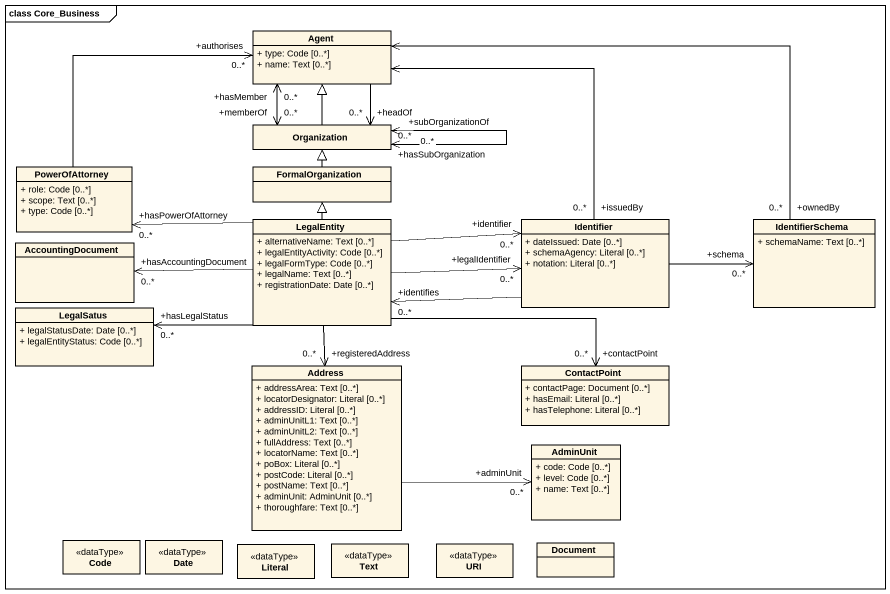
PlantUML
@startuml
mainframe class Core_Business
hide circle
hide empty members
skinparam classAttributeIconSize 0
class "Agent" as Agent_ {
  + type: Code [0..*]
  + name: Text [0..*]
}
class Organization
class PowerOfAttorney {
  + role: Code [0..*]
  + scope: Text [0..*]
  + type: Code [0..*]
}
class FormalOrganization
class LegalEntity {
  + alternativeName: Text [0..*]
  + legalEntityActivity: Code [0..*]
  + legalFormType: Code [0..*]
  + legalName: Text [0..*]
  + registrationDate: Date [0..*]
}
class Identifier {
  + dateIssued: Date [0..*]
  + schemaAgency: Literal [0..*]
  + notation: Literal [0..*]
}
class IdentifierSchema {
  + schemaName: Text [0..*]
}
class AccountingDocument
class LegalSatus {
  + legalStatusDate: Date [0..*]
  + legalEntityStatus: Code [0..*]
}
class Address {
  + addressArea: Text [0..*]
  + locatorDesignator: Literal [0..*]
  + addressID: Literal [0..*]
  + adminUnitL1: Text [0..*]
  + adminUnitL2: Text [0..*]
  + fullAddress: Text [0..*]
  + locatorName: Text [0..*]
  + poBox: Literal [0..*]
  + postCode: Literal [0..*]
  + postName: Text [0..*]
  + adminUnit: AdminUnit [0..*]
  + thoroughfare: Text [0..*]
}
class ContactPoint {
  + contactPage: Document [0..*]
  + hasEmail: Literal [0..*]
  + hasTelephone: Literal [0..*]
}
class AdminUnit {
  + code: Code [0..*]
  + level: Code [0..*]
  + name: Text [0..*]
}
class Code <<dataType>>
class Date <<dataType>>
class Document
class Literal <<dataType>>
class Text <<dataType>>
class URI <<dataType>>
Agent_ --> "+headOf\n0..*" Organization
Organization -up-|> Agent_
Organization "+memberOf\n0..*" <-up-> "+hasMember\n0..*" Agent_
Organization "+hasSubOrganization\n0..*" <--> "+subOrganizationOf\n0..*" Organization
PowerOfAttorney -right-> "+authorises\n0..*" Agent_
FormalOrganization -up-|> Organization
LegalEntity -left-> "+hasPowerOfAttorney\n0..*" PowerOfAttorney
LegalEntity -up-|> FormalOrganization
LegalEntity -right-> "+legalIdentifier\n0..*" Identifier
LegalEntity -right-> "+identifier\n0..*" Identifier
LegalEntity -left-> "+hasAccountingDocument\n0..*" AccountingDocument
LegalEntity -left-> "+hasLegalStatus\n0..*" LegalSatus
LegalEntity --> "+registeredAddress\n0..*" Address
LegalEntity -right-> "+contactPoint\n0..*" ContactPoint
Identifier "+issuedBy\n0..*" -up-> Agent_
Identifier -left-> "+identifies\n0..*" LegalEntity
Identifier -right-> "+schema\n0..*" IdentifierSchema
IdentifierSchema "+ownedBy\n0..*" -left-> Agent_
Address -right-> "+adminUnit\n0..*" AdminUnit
@enduml
